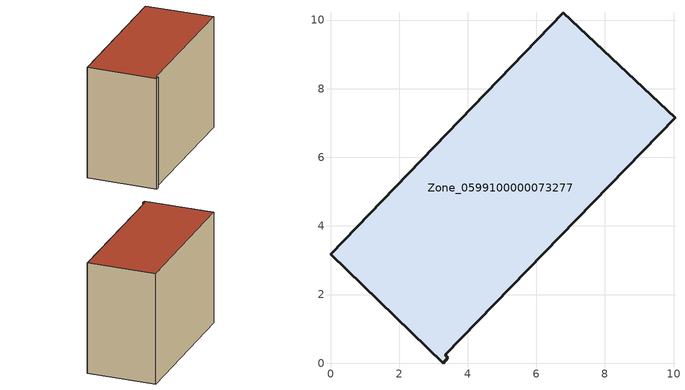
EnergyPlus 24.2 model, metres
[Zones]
Zone_0599100000073277
 floor ground (C_G): 3.28,0 0,3.18 6.79,10.21 10.04,7.15 3.34,0.24 3.42,0.15 z0
 wall outside (C_F): 6.79,10.21 0,3.18 3.28,0 3.42,0.15 3.34,0.24 10.04,7.15 6.79,10.21 z0:7.4
 roof outside (C_R): 0,3.18 3.28,0 3.42,0.15 3.34,0.24 10.04,7.15 6.79,10.21 z7.4
[BUILDING]
Pand.0599100000073277: North Axis=0; Terrain=City; Loads Convergence Tolerance Value=0.04; Temperature Convergence Tolerance Value=0.4; Solar Distribution=FullExterior; Maximum Number of Warmup Days=25; Minimum Number of Warmup Days=1
[Site:Location]
Rotterdam.The.Hague.AP_ZH_NLD Design_Conditions: Latitude=51.96; Longitude=4.45; Time Zone=1; Elevation=-4.5
[SITE:GROUNDTEMPERATURE:BUILDINGSURFACE]
18, 18, 18, 18, 18, 18, 18, 18, 18, 18, 18, 18
[MATERIAL] Thermal Absorptance=0.9; Solar Absorptance=0.7; Visible Absorptance=0.7
Name | Roughness | Thickness | Conductivity | Density | Specific Heat
G.TC.1946 | MediumSmooth | 0.15 | 1 | 540 | 1210
F.TC.1946 | Rough | 0.3 | 0.857143 | 1920 | 840
R.TC.1946 | MediumRough | 0.2 | 0.909091 | 1500 | 1000
[CONSTRUCTION]
C_G: G.TC.1946
C_F: F.TC.1946
C_R: R.TC.1946
[ZONE]
Zone_0599100000073277: Type=1; Multiplier=1; Ceiling Height=Autocalculate; Volume=Autocalculate; Floor Area=autocalculate; Part of Total Floor Area=Yes
[ZONEINFILTRATION:DESIGNFLOWRATE]
Infil_Zone_0599100000073277: Zone or ZoneList or Space or SpaceList=Zone_0599100000073277; Schedule=AlwaysOn; Design Flow Rate Calculation Method=Flow/Area; Flow Rate per Floor Area=0.003; Constant Term Coefficient=1; Temperature Term Coefficient=0; Velocity Term Coefficient=0; Velocity Squared Term Coefficient=0
[HVACTEMPLATE:ZONE:IDEALLOADSAIRSYSTEM]
Zone_0599100000073277: Maximum Heating Supply Air Temperature=50; Minimum Cooling Supply Air Temperature=13; Maximum Heating Supply Air Humidity Ratio=0.0156; Minimum Cooling Supply Air Humidity Ratio=0.0077; Heating Limit=NoLimit; Cooling Limit=NoLimit; Dehumidification Control Type=ConstantSensibleHeatRatio; Cooling Sensible Heat Ratio=0.7; Dehumidification Setpoint=60; Humidification Control Type=None; Humidification Setpoint=30; Outdoor Air Method=None; Outdoor Air Flow Rate per Person=0.00944; Outdoor Air Flow Rate per Zone Floor Area=0; Outdoor Air Flow Rate per Zone=0; Demand Controlled Ventilation Type=None; Outdoor Air Economizer Type=NoEconomizer; Heat Recovery Type=None; Sensible Heat Recovery Effectiveness=0.7; Latent Heat Recovery Effectiveness=0.65
[ZONECONTROL:THERMOSTAT]
ThermostatControl_Zone_0599100000073277: Zone or ZoneList=Zone_0599100000073277; Control Type Schedule=DualSetpointControlType; Control 1=Thermostat_Zone_0599100000073277; Temperature Difference Between Cutout And Setpoint=0
[THERMOSTATSETPOINT:DUALSETPOINT]
Thermostat_Zone_0599100000073277: Heating Setpoint Temperature Schedule=HeatingSetpoint_Zone_0599100000073277; Cooling Setpoint Temperature Schedule=CoolingSetpoint_Zone_0599100000073277
[SCHEDULE:COMPACT]
HeatingSetpoint_Zone_0599100000073277: Through: 12/31, For: AllDays, Until: 24:00, 21
CoolingSetpoint_Zone_0599100000073277: Through: 12/31, For: AllDays, Until: 24:00, 24
DualSetpointControlType: Through: 12/31, For: AllDays, Until: 24:00, 4
AlwaysOn: Through: 12/31, For: AllDays, Until: 24:00, 1
